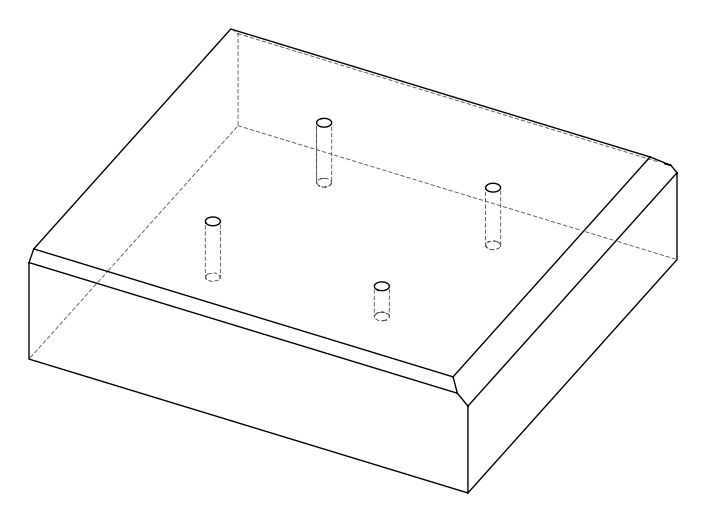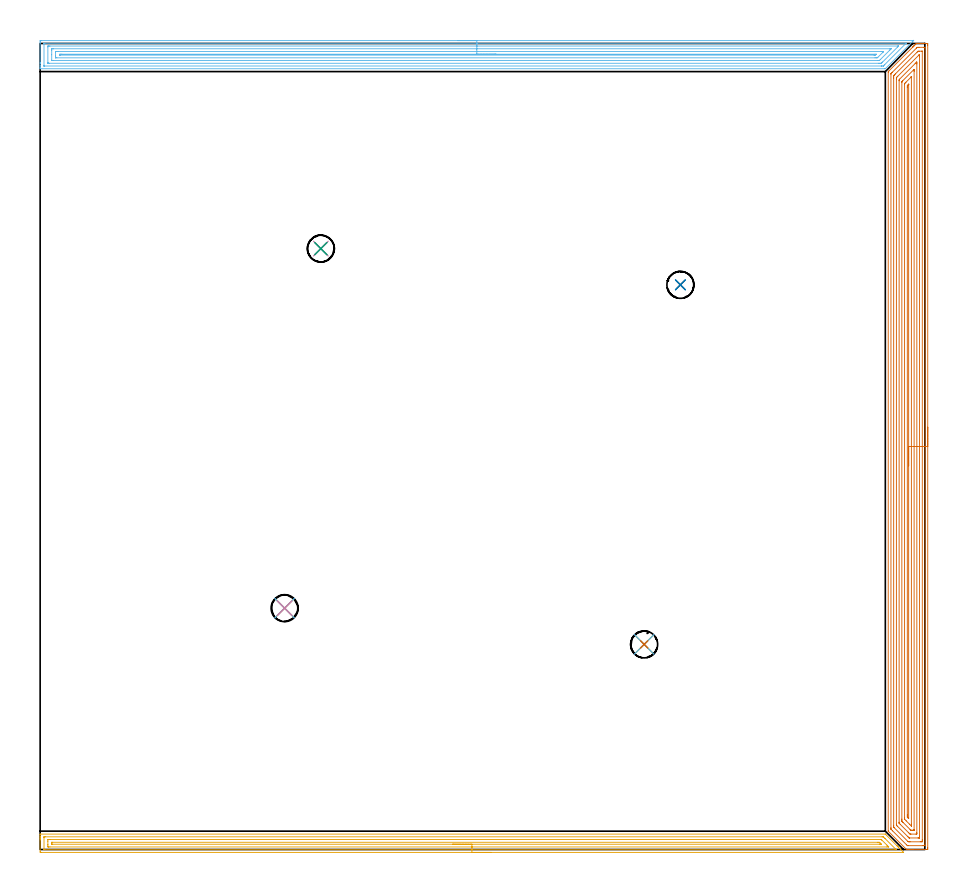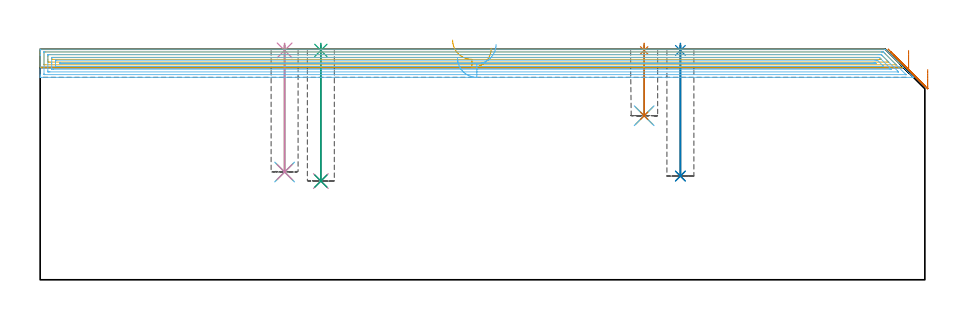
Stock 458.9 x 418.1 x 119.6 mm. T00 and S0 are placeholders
(PLAN: 19 operations, 10 tool changes, 65.5 min)
(1 SPOT_DRILL | STEP1POCKET | NXT0321_9005460120000 | 0.03 min | 2 mm3)
(2 SPOT_DRILL_1 | STEP1POCKET_1 | NXT0321_9005460120000 | 0.03 min | 3 mm3)
(3 SPOT_DRILL_2 | STEP1POCKET_2 | NXT0321_9005460120000 | 0.03 min | 2 mm3)
(4 SPOT_DRILL_3 | STEP1POCKET_3 | NXT0321_9005460120000 | 0.03 min | 4 mm3)
(5 DRILL_BLIND_HOLE_INTO_CENTER | STEP1POCKET | UGT0301_480 | 0.15 min | 1842 mm3)
(6 DRILL_TO_ENLARGE_BLIND_HOLE | STEP1POCKET | UGT0301_374 | 0.15 min | 2717 mm3)
(7 DRILL_BLIND_HOLE_INTO_CENTER_1 | STEP1POCKET_1 | UGT0301_480 | 0.27 min | 3607 mm3)
(8 DRILL_TO_ENLARGE_BLIND_HOLE_1 | STEP1POCKET_1 | UGT0301_374 | 0.27 min | 5092 mm3)
(9 DRILL_BLIND_HOLE_INTO_CENTER_2 | STEP1POCKET_2 | UGT0301_480 | 0.28 min | 3751 mm3)
(10 DRILL_TO_ENLARGE_BLIND_HOLE_2 | STEP1POCKET_2 | UGT0301_374 | 0.28 min | 5292 mm3)
(11 DRILL_BLIND_HOLE_INTO_CENTER_3 | STEP1POCKET_3 | UGT0301_480 | 0.26 min | 3488 mm3)
(12 DRILL_TO_ENLARGE_BLIND_HOLE_3 | STEP1POCKET_3 | UGT0301_374 | 0.26 min | 4933 mm3)
(13 BORE_BLIND_HOLE | STEP1POCKET | UGT0332_064 | 0.15 min | 732 mm3)
(14 BORE_BLIND_HOLE_1 | STEP1POCKET_1 | UGT0332_064 | 0.27 min | 1396 mm3)
(15 BORE_BLIND_HOLE_2 | STEP1POCKET_2 | UGT0332_064 | 0.28 min | 1437 mm3)
(16 BORE_BLIND_HOLE_3 | STEP1POCKET_3 | UGT0332_064 | 0.26 min | 1350 mm3)
(17 AREA_MILL | FG_CHAMFER_SURFACE | UGT0205_001 | 14.38 min | 20467 mm3)
(18 AREA_MILL_1 | FG_CHAMFER_SURFACE_1 | UGT0205_001 | 21.59 min | 48762 mm3)
(19 AREA_MILL_2 | FG_CHAMFER_SURFACE_2 | UGT0205_001 | 26.52 min | 85783 mm3)
(TOOL NXT0321_9005460120000 | NC Spot Drill, 142deg, 12mm, Carbide, Uncoated | D12 PA142 FL30 Z2)
(TOOL UGT0301_480 | Carbide Drill 8.5 mm | D8.5 PA118 FL75 Z2)
(TOOL UGT0301_374 | Twist Drill Flat Bottom 13 mm | D13 PA180 FL101 Z2)
(TOOL UGT0332_064 | 14 mm Boring Bar Slip Fit | D14)
(TOOL UGT0205_001 | Chamfer Mill 20 x 3 x 45 deg. | D20 FL50 Z2)
(OP 1 SPOT_DRILL)
G17 G21 G94 G90
T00 M6
G54
G17 G0 G90 X313.3 Y106.4 S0 M3
G43 Z129.6 H0
G94 G81 G98 Z118.989 F250. R122.6
G80
M5
M2
(OP 2 SPOT_DRILL_1)
G17 G21 G94 G90
T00 M6
G54
G17 G0 G90 X332.1 Y292.9 S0 M3
G43 Z129.6 H0
G94 G81 G98 Z118.989 F250. R122.6
G80
M5
M2
(OP 3 SPOT_DRILL_2)
G17 G21 G94 G90
T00 M6
G54
G17 G0 G90 X145.6 Y311.7 S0 M3
G43 Z129.6 H0
G94 G81 G98 Z118.989 F250. R122.6
G80
M5
M2
(OP 4 SPOT_DRILL_3)
G17 G21 G94 G90
T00 M6
G54
G17 G0 G90 X126.8 Y125.2 S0 M3
G43 Z129.6 H0
G94 G81 G98 Z118.989 F250. R122.6
G80
M5
M2
(OP 5 DRILL_BLIND_HOLE_INTO_CENTER)
G17 G21 G94 G90
T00 M6
G54
G17 G0 G90 X313.3 Y106.4 S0 M3
G43 Z129.6 H0
G94 G81 G98 Z85.1 F250. R121.6
G80
M5
M2
(OP 6 DRILL_TO_ENLARGE_BLIND_HOLE)
G17 G21 G94 G90
T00 M6
G54
G17 G0 G90 X313.3 Y106.4 S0 M3
G43 Z129.6 H0
G94 G73 G98 Z85.1 F250. Q11.5 R121.6
G80
M5
M2
(OP 7 DRILL_BLIND_HOLE_INTO_CENTER_1)
G17 G21 G94 G90
T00 M6
G54
G17 G0 G90 X332.1 Y292.9 S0 M3
G43 Z129.6 H0
G94 G81 G98 Z53.8 F250. R121.6
G80
M5
M2
(OP 8 DRILL_TO_ENLARGE_BLIND_HOLE_1)
G17 G21 G94 G90
T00 M6
G54
G17 G0 G90 X332.1 Y292.9 S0 M3
G43 Z129.6 H0
G94 G73 G98 Z53.8 F250. Q10.967 R121.6
G80
M5
M2
(OP 9 DRILL_BLIND_HOLE_INTO_CENTER_2)
G17 G21 G94 G90
T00 M6
G54
G17 G0 G90 X145.6 Y311.7 S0 M3
G43 Z129.6 H0
G94 G81 G98 Z51.2 F250. R121.6
G80
M5
M2
(OP 10 DRILL_TO_ENLARGE_BLIND_HOLE_2)
G17 G21 G94 G90
T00 M6
G54
G17 G0 G90 X145.6 Y311.7 S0 M3
G43 Z129.6 H0
G94 G73 G98 Z51.2 F250. Q11.4 R121.6
G80
M5
M2
(OP 11 DRILL_BLIND_HOLE_INTO_CENTER_3)
G17 G21 G94 G90
T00 M6
G54
G17 G0 G90 X126.8 Y125.2 S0 M3
G43 Z129.6 H0
G94 G81 G98 Z55.9 F250. R121.6
G80
M5
M2
(OP 12 DRILL_TO_ENLARGE_BLIND_HOLE_3)
G17 G21 G94 G90
T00 M6
G54
G17 G0 G90 X126.8 Y125.2 S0 M3
G43 Z129.6 H0
G94 G73 G98 Z55.9 F250. Q12.74 R121.6
G80
M5
M2
(OP 13 BORE_BLIND_HOLE)
G17 G21 G94 G90
T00 M6
G54
G17 G0 G90 X313.3 Y106.4 S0 M3
G43 Z129.6 H0
G94 G85 G98 Z85.1 F250. R121.6
G80
M5
M2
(OP 14 BORE_BLIND_HOLE_1)
G17 G21 G94 G90
T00 M6
G54
G17 G0 G90 X332.1 Y292.9 S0 M3
G43 Z129.6 H0
G94 G85 G98 Z53.8 F250. R121.6
G80
M5
M2
(OP 15 BORE_BLIND_HOLE_2)
G17 G21 G94 G90
T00 M6
G54
G17 G0 G90 X145.6 Y311.7 S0 M3
G43 Z129.6 H0
G94 G85 G98 Z51.2 F250. R121.6
G80
M5
M2
(OP 16 BORE_BLIND_HOLE_3)
G17 G21 G94 G90
T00 M6
G54
G17 G0 G90 X126.8 Y125.2 S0 M3
G43 Z129.6 H0
G94 G85 G98 Z55.9 F250. R121.6
G80
M5
M2
(OP 17 AREA_MILL)
G17 G21 G94 G90
T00 M6
G54
G17 G0 G90 X233.95 Y-1.5 S1061 M3
G43 Z129.6 H0
Z120.1
G94 G1 X233.912 Z119.228 F250.
X233.798 Z118.364
X233.609 Z117.512
X233.347 Z116.68
X233.013 Z115.874
X232.61 Z115.1
X232.142 Z114.364
X231.61 Z113.672
X231.021 Z113.029
X230.378 Z112.44
X229.686 Z111.908
X228.95 Z111.44
X228.176 Z111.037
X227.37 Z110.703
X226.538 Z110.441
X225.686 Z110.252
X224.822 Z110.138
X223.95 Z110.1
X0.618
X0.243 Y-1.496 Z110.102
X0.01 Y-1.493 Z110.105
X0. Y-1.129 Z110.469
Y5.001 Z116.596
Y5.542 Z117.139
Y5.877 Z117.473
Y6.418 Z118.014
Y6.753 Z118.348
Y7.716 Z119.315
X0.003 Y7.86 Z119.453
X0.01 Y7.998 Z119.589
X0.171 Y8. Z119.6
X438.349
X438.395 Y7.995 Z119.591
X438.425 Y7.973 Z119.57
X438.652 Y7.748 Z119.348
X444.466 Y1.936 Z113.532
X444.602 Y1.799 Z113.397
X444.762 Y1.639 Z113.237
X444.904 Y1.499 Z113.094
X445.049 Y1.352 Z112.95
X445.191 Y1.21 Z112.807
X445.342 Y1.061 Z112.656
X445.828 Y0.573 Z112.172
X446.091 Y0.31 Z111.908
X446.217 Y0.185 Z111.781
X446.56 Y-0.16 Z111.44
X447.787 Y-1.387 Z110.212
X447.878 Y-1.481 Z110.117
X447.883 Y-1.495 Z110.103
X447.878 Y-1.499 Z110.099
X223.95 Y-1.5 Z110.1
Y-0.086 Z111.514
X2.404 Y-0.085 Z111.515
X2.232 Y-0.084 Z111.516
X2.053 Y-0.08 Z111.52
X2.015 Y-0.079 Z111.521
X2.009 Y-0.056 Z111.544
X2.005 Y-0.025 Z111.575
X2.001 Y0.143 Z111.743
X2. Y6.273 Z117.873
X2.002 Y6.406 Z118.006
X2.006 Y6.511 Z118.111
X2.01 Y6.576 Z118.176
X2.044 Y6.579 Z118.179
X2.404 Y6.584 Z118.184
X2.576 Y6.585 Z118.185
X436.733
X437.094 Y6.583 Z118.183
X437.275 Y6.581 Z118.181
X437.36 Y6.578 Z118.178
X437.456 Y6.489 Z118.089
X438.073 Y5.877 Z117.477
X438.349 Y5.601 Z117.201
X443.709 Y0.24 Z111.84
X443.963 Y-0.021 Z111.579
X444.014 Y-0.075 Z111.525
X443.929 Y-0.079 Z111.521
X443.709 Y-0.083 Z111.517
X443.538 Y-0.085 Z111.515
X223.95 Y-0.086 Z111.514
Y1.328 Z112.928
X5.084 Y1.329 Z112.929
X4.363 Y1.33 Z112.93
X4.191 Y1.332 Z112.932
X4.027 Y1.335 Z112.935
X4.01 Y1.499 Z113.099
X4.004 Y1.682 Z113.282
X4. Y2.374 Z113.974
Y2.561 Z114.161
X4.001 Y4.312 Z115.912
X4.01 Y5.001 Z116.601
X4.025 Y5.164 Z116.764
X5.084 Y5.171 Z116.771
X435.842
X436.189 Y5.168 Z116.768
X436.288 Y5.165 Z116.765
X436.329 Y5.161 Z116.761
X436.341 Y5.151 Z116.751
X436.395 Y5.102 Z116.702
X436.499 Y5.001 Z116.601
X436.562 Y4.939 Z116.539
X439.242 Y2.259 Z113.859
X439.999 Y1.499 Z113.099
X440.136 Y1.357 Z112.957
X440.144 Y1.334 Z112.934
X439.242 Y1.329 Z112.929
X223.95 Y1.328 Z112.928
Y2.743 Z114.343
X6.495
X6.14 Y2.744 Z114.344
X6.081 Y2.746 Z114.346
X6.025 Y2.749 Z114.349
X6.01 Y2.827 Z114.427
X6. Y3.228 Z114.828
Y3.25 Z114.85
X6.003 Y3.677 Z115.277
X6.006 Y3.73 Z115.33
X6.01 Y3.75 Z115.35
X6.044 Y3.752 Z115.352
X6.181 Y3.756 Z115.356
X6.354 Y3.757 Z115.357
X434.258
X434.776 Y3.756 Z115.356
X435.155 Y3.754 Z115.354
X435.276 Y3.75 Z115.35
X435.525 Y3.518 Z115.118
X435.669 Y3.381 Z114.981
X435.801 Y3.25 Z114.85
X435.928 Y3.122 Z114.722
X436.164 Y2.879 Z114.479
X436.288 Y2.748 Z114.348
X436.26 Y2.746 Z114.346
X436.185 Y2.744 Z114.344
X435.669 Y2.743 Z114.343
X435.293
X223.95
X223.078 Z114.381
X222.214 Z114.495
X221.362 Z114.683
X220.53 Z114.946
X219.724 Z115.28
X218.95 Z115.682
X218.214 Z116.151
X217.522 Z116.682
X216.879 Z117.272
X216.29 Z117.915
X215.758 Z118.607
X215.29 Z119.343
X214.887 Z120.116
X214.553 Z120.922
X214.291 Z121.754
X214.102 Z122.606
X213.988 Z123.471
X213.95 Z124.343
G0 Z129.6
M5
M2
(OP 18 AREA_MILL_1)
G17 G21 G94 G90
T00 M6
G54
G17 G0 G90 X216.5 Y419.6 S1061 M3
G43 Z129.6 H0
Z115.
G94 G1 X216.538 Z114.128 F250.
X216.652 Z113.263
X216.841 Z112.412
X217.103 Z111.58
X217.437 Z110.774
X217.84 Z110.
X218.309 Z109.264
X218.84 Z108.572
X219.429 Z107.929
X220.072 Z107.34
X220.764 Z106.808
X221.5 Z106.34
X222.274 Z105.937
X223.08 Z105.603
X223.912 Z105.341
X224.764 Z105.152
X225.628 Z105.038
X226.5 Z105.
X452.9
X452.984 Y419.595 Z105.003
X452.985
X452.984 Y419.583 Z105.014
X452.408 Y419.008 Z105.592
X438.53 Y405.131 Z119.468
X438.395 Y405.004 Z119.59
X438.104 Y405. Z119.6
X0.164
X0.01 Y405.002 Z119.588
X0.007 Y405.056 Z119.535
X0. Y405.447 Z119.153
Y405.841 Z118.758
Y406.499 Z118.096
Y407.72 Z116.877
Y408.284 Z116.311
Y418.383 Z106.214
X0.002 Y418.994 Z105.603
X0.006 Y419.593 Z105.005
X0.009 Y419.595 Z105.002
X0.611 Y419.6 Z105.
X226.5
Y418.186 Z106.414
X448.902 Y418.185 Z106.415
X449.071 Y418.183 Z106.417
X449.117 Y418.18 Z106.42
X449.119 Y418.179 Z106.421
X449.117 Y418.173 Z106.427
X449.089 Y418.141 Z106.459
X449.051 Y418.101 Z106.499
X448.935 Y417.984 Z106.616
X438.104 Y407.153 Z117.447
X437.775 Y406.827 Z117.773
X437.441 Y406.499 Z118.101
X437.364 Y406.426 Z118.174
X437.29 Y406.42 Z118.18
X437.211 Y406.418 Z118.182
X436.402 Y406.414 Z118.186
X436.318
X2.312 Y406.415 Z118.185
X2.143 Y406.417 Z118.183
X2.031 Y406.42 Z118.18
X2.008 Y406.423 Z118.177
X2.005 Y406.427 Z118.173
X2.002 Y406.442 Z118.158
X2.001 Y406.499 Z118.101
X2. Y417.605 Z106.995
X2.003 Y418.101 Z106.499
X2.005 Y418.151 Z106.449
X2.009 Y418.173 Z106.427
X2.015 Y418.179 Z106.421
X2.059 Y418.181 Z106.419
X2.228 Y418.185 Z106.415
X2.312 Y418.186 Z106.414
X2.397
X226.5
Y416.772 Z107.828
X444.792 Y416.771 Z107.829
X444.984 Y416.769 Z107.831
X445.246 Y416.765 Z107.835
X445.247 Y416.755 Z107.845
X445.246 Y416.747 Z107.853
X445.032 Y416.531 Z108.069
X444.817 Y416.316 Z108.284
X436.998 Y408.497 Z116.103
X436.783 Y408.284 Z116.316
X436.547 Y408.055 Z116.545
X436.318 Y407.835 Z116.765
X435.878 Y407.831 Z116.769
X435.425 Y407.829 Z116.771
X434.988
X4.638
X4.182 Y407.831 Z116.769
X4.032 Y407.833 Z116.767
X4.014 Y407.835 Z116.765
X4.008 Y407.883 Z116.717
X4.003 Y407.98 Z116.62
X4.001 Y408.102 Z116.498
X4. Y408.284 Z116.316
X4.001 Y416.316 Z108.284
X4.002 Y416.497 Z108.103
X4.01 Y416.68 Z107.92
X4.021 Y416.765 Z107.835
X4.069 Y416.767 Z107.833
X4.182 Y416.77 Z107.83
X4.62 Y416.771 Z107.829
X5.075 Y416.772 Z107.828
X226.5
Y415.357 Z109.243
X440.849
X441.151 Y415.356 Z109.244
X441.303 Y415.354 Z109.246
X441.377 Y415.351 Z109.249
X441.389 Y415.349 Z109.251
X441.382 Y415.34 Z109.26
X441.128 Y415.078 Z109.522
X440.981 Y414.93 Z109.67
X440.782 Y414.731 Z109.869
X435.773 Y409.721 Z114.879
X435.425 Y409.376 Z115.224
X435.322 Y409.279 Z115.321
X435.295 Y409.256 Z115.344
X435.254 Y409.25 Z115.35
X435.152 Y409.247 Z115.353
X434.945 Y409.244 Z115.356
X434.532 Y409.243 Z115.357
X6.794
X6.031 Y409.248 Z115.352
X6.014 Y409.249 Z115.351
X6.01 Y409.264 Z115.336
X6.005 Y409.314 Z115.286
X6.002 Y409.417 Z115.183
X6. Y412.268 Z112.332
Y414.499 Z110.101
Y414.962 Z109.638
X6.002 Y415.177 Z109.423
X6.005 Y415.284 Z109.316
X6.01 Y415.337 Z109.263
X6.016 Y415.351 Z109.249
X6.039 Y415.352 Z109.248
X6.861 Y415.357 Z109.243
X6.927
X226.5
Y413.943 Z110.657
X436.318
X436.908 Y413.942 Z110.658
X437.211 Y413.94 Z110.66
X437.497 Y413.936 Z110.664
X437.239 Y413.639 Z110.961
X437.226 Y413.624 Z110.976
X434.532 Y410.931 Z113.669
X434.352 Y410.762 Z113.838
X434.233 Y410.664 Z113.936
X433.941 Y410.66 Z113.94
X433.639 Y410.658 Z113.942
X433.051 Y410.657 Z113.943
X8.647 Y410.658 Z113.942
X8.054 Y410.661 Z113.939
X8.021 Y410.664 Z113.936
X8.01 Y410.671 Z113.929
X8.004 Y410.711 Z113.889
X8.001 Y410.961 Z113.639
X8. Y411.607 Z112.993
X8.001 Y413.8 Z110.8
X8.003 Y413.881 Z110.719
X8.007 Y413.921 Z110.679
X8.009 Y413.935 Z110.665
X8.039 Y413.936 Z110.664
X8.344 Y413.941 Z110.659
X8.647 Y413.943 Z110.657
X9.235
X226.5
Y412.529 Z112.071
X432.965 Y412.528 Z112.072
X433.56 Y412.523 Z112.077
X433.639 Y412.522 Z112.078
X433.641 Y412.5 Z112.1
X433.639 Y412.491 Z112.109
X433.317 Y412.176 Z112.424
X433.2 Y412.078 Z112.522
X432.747 Y412.073 Z112.527
X432.529 Y412.072 Z112.528
X10.432
X10.212 Y412.074 Z112.526
X10.068 Y412.078 Z112.522
X10.01 Y412.084 Z112.516
X10.008 Y412.117 Z112.483
X10.004 Y412.282 Z112.318
X10.01 Y412.509 Z112.091
X10.432 Y412.522 Z112.078
X10.652 Y412.526 Z112.074
X11.108 Y412.528 Z112.072
X11.325 Y412.529 Z112.071
X226.5
X227.372 Z112.109
X228.237 Z112.223
X229.088 Z112.412
X229.92 Z112.674
X230.726 Z113.008
X231.5 Z113.411
X232.236 Z113.88
X232.928 Z114.411
X233.571 Z115.
X234.16 Z115.643
X234.692 Z116.335
X235.16 Z117.071
X235.563 Z117.845
X235.897 Z118.651
X236.159 Z119.483
X236.348 Z120.335
X236.462 Z121.2
X236.5 Z122.071
G0 Z129.6
M5
M2
(OP 19 AREA_MILL_2)
G17 G21 G94 G90
T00 M6
G54
G17 G0 G90 X460.4 Y219.05 S1061 M3
G43 Z129.6 H0
Z109.1
G94 G1 Y219.012 Z108.228 F250.
Y218.898 Z107.364
Y218.709 Z106.512
Y218.447 Z105.68
Y218.113 Z104.874
Y217.71 Z104.1
Y217.241 Z103.364
Y216.71 Z102.672
Y216.121 Z102.029
Y215.478 Z101.44
Y214.786 Z100.908
Y214.05 Z100.44
Y213.276 Z100.037
Y212.47 Z99.703
Y211.638 Z99.441
Y210.786 Z99.252
Y209.922 Z99.138
Y209.05 Z99.1
Y0.988
X460.399 Y0.609 Z99.101
X460.394 Y0.102 Z99.104
X460.392 Y0.008 Z99.106
X459.891 Y0. Z99.606
X452.807 Z106.688
X452.243 Z107.254
X451.921 Z107.575
X451.358 Z108.139
X451.036 Z108.46
X450.392 Z109.108
X449.908 Z109.591
X449.632 Z109.863
X449.528 Y0.001 Z109.968
X449.39 Y0.01 Z110.107
X449.337 Y0.062 Z110.161
X449.264 Y0.135 Z110.234
X439.982 Y9.418 Z119.518
X439.914 Y9.488 Z119.584
X439.906 Y9.505 Z119.592
X439.9 Y9.535 Z119.6
Y403.208
X439.906 Y403.504 Z119.591
X440.017 Y403.617 Z119.48
X440.213 Y403.814 Z119.285
X452.512 Y416.113 Z106.985
X452.618 Y416.218 Z106.882
X452.701 Y416.301 Z106.799
X452.807 Y416.408 Z106.689
X452.911 Y416.511 Z106.589
X452.999 Y416.599 Z106.501
X453.102 Y416.704 Z106.394
X453.204 Y416.804 Z106.296
X453.296 Y416.896 Z106.203
X453.397 Y416.999 Z106.099
X453.496 Y417.096 Z106.003
X453.594 Y417.194 Z105.906
X453.692 Y417.294 Z105.804
X454.135 Y417.735 Z105.364
X454.299 Y417.899 Z105.2
X454.488 Y418.086 Z105.01
X454.506 Y418.099 Z104.992
X454.739 Y418.1 Z104.761
X455.705 Z103.795
X456.349 Z103.147
X457.556 Z101.941
X458.12 Z101.375
X458.724 Z100.772
X459.006 Z100.49
X459.609 Z99.887
X459.891 Y418.097 Z99.605
X460.391 Y418.091 Z99.105
X460.394 Y417.998 Z99.103
X460.398 Y417.491 Z99.102
X460.4 Y416.978 Z99.1
Y209.05
X458.986 Z100.514
Y2.394
X458.984 Y2.176 Z100.516
X458.981 Y2.067 Z100.519
X458.979 Y2.021 Z100.521
X458.901 Y2.01 Z100.599
X458.509 Y2.002 Z100.991
X458.12 Y2.001 Z101.38
X457.625 Y2. Z101.875
X450.15 Y2.001 Z109.35
X450.02 Y2.003 Z109.48
X449.916 Y2.007 Z109.584
X449.85 Y2.012 Z109.65
X449.807 Y2.052 Z109.693
X449.457 Y2.394 Z110.043
X442.18 Y9.67 Z117.32
X441.428 Y10.428 Z118.072
X441.321 Y10.542 Z118.179
X441.319 Y10.647 Z118.181
X441.316 Y10.865 Z118.184
X441.314 Y11.301 Z118.186
X441.315 Y402.295 Z118.185
Y402.316
X441.321 Y402.423 Z118.179
X441.333 Y402.471 Z118.167
X441.373 Y402.514 Z118.127
X441.506 Y402.654 Z117.994
X441.675 Y402.825 Z117.825
X442.058 Y403.208 Z117.442
X454.578 Y415.728 Z104.922
X454.869 Y416.011 Z104.631
X454.951 Y416.09 Z104.549
X455.077 Y416.096 Z104.423
X455.463 Y416.099 Z104.037
X455.958 Y416.1 Z103.542
X458.12 Z101.38
X458.615 Z100.885
X458.856 Y416.097 Z100.644
X458.96 Y416.092 Z100.54
X458.976 Y416.09 Z100.524
X458.979 Y416.076 Z100.521
X458.982 Y416.028 Z100.518
X458.985 Y415.928 Z100.515
X458.986 Y415.726 Z100.514
Y209.05
X457.572 Z101.928
X457.571 Y5.072 Z101.929
X457.57 Y4.733 Z101.93
X457.566 Y4.179 Z101.934
X457.565 Y4.019 Z101.935
X457.406 Y4.006 Z102.094
X457.234 Y4.003 Z102.266
X456.527 Y4. Z102.973
X451.213 Y4.001 Z108.287
X451.036 Y4.002 Z108.464
X450.318 Y4.01 Z109.182
X450.15 Y4.153 Z109.35
X450.121 Y4.179 Z109.379
X442.979 Y11.321 Z116.521
X442.892 Y11.414 Z116.608
X442.735 Y11.581 Z116.765
X442.733 Y11.656 Z116.767
X442.73 Y12.214 Z116.77
X442.729 Y12.553 Z116.771
Y399.977
Y400.53
X442.731 Y400.868 Z116.769
X442.736 Y401.423 Z116.764
X442.898 Y401.592 Z116.602
X443.066 Y401.764 Z116.434
X443.339 Y402.04 Z116.161
X443.615 Y402.316 Z115.885
X454.898 Y413.598 Z104.602
X455.222 Y413.921 Z104.278
X455.346 Y414.039 Z104.154
X455.385 Y414.074 Z104.115
X455.463 Y414.09 Z104.037
X456.172 Y414.099 Z103.328
X457.234 Z102.266
X457.412 Y414.097 Z102.088
X457.531 Y414.092 Z101.969
X457.566 Y414.089 Z101.934
X457.567 Y414.074 Z101.933
X457.569 Y414.034 Z101.931
X457.571 Y413.921 Z101.929
X457.572 Y209.05 Z101.928
X456.157 Z103.343
Y6.857
X456.154 Y6.161 Z103.346
X456.151 Y6.059 Z103.349
X456.148 Y6.01 Z103.352
X456.101 Y6.008 Z103.399
X455.889 Y6.004 Z103.611
X455.463 Y6. Z104.037
X455.428 Z104.072
X451. Z108.5
X450.788 Y6.008 Z108.712
X450.763 Y6.01 Z108.737
X450.709 Y6.052 Z108.791
X450.575 Y6.18 Z108.925
X450.406 Y6.345 Z109.094
X450.15 Y6.599 Z109.35
X449.891 Y6.857 Z109.609
X444.537 Y12.214 Z114.963
X444.232 Y12.526 Z115.268
X444.149 Y12.613 Z115.351
X444.147 Y12.651 Z115.353
X444.145 Y12.738 Z115.355
X444.143 Y12.913 Z115.357
Y13.106
Y399.638
X444.148 Y400.332 Z115.352
X444.15 Y400.381 Z115.35
X444.174 Y400.413 Z115.326
X444.283 Y400.53 Z115.217
X444.559 Y400.81 Z114.941
X444.837 Y401.088 Z114.663
X455.674 Y411.923 Z103.826
X455.753 Y412. Z103.747
X455.817 Y412.057 Z103.683
X455.858 Y412.09 Z103.642
X455.907 Y412.091 Z103.593
X456.11 Y412.09 Z103.39
X456.151 Y412.083 Z103.349
X456.153 Y412.021 Z103.347
X456.155 Y411.934 Z103.345
X456.157 Y411.436 Z103.343
Y411.243
Y209.05
X454.743 Z104.757
Y8.643
X454.742 Y8.477 Z104.758
X454.739 Y8.31 Z104.761
X454.73 Y8.01 Z104.77
X454.578 Y8.005 Z104.922
X454.329 Y8.001 Z105.171
X451.672 Z107.828
X451.355 Y8.008 Z108.145
X451.196 Y8.014 Z108.304
X451.036 Y8.169 Z108.464
X450.556 Y8.643 Z108.944
X446.092 Y13.106 Z113.408
X445.722 Y13.479 Z113.778
X445.595 Y13.611 Z113.905
X445.567 Y13.644 Z113.933
X445.562 Y13.722 Z113.938
X445.559 Y13.832 Z113.941
X445.557 Y13.999 Z113.943
Y14.166
Y398.745
X445.558 Y398.91 Z113.942
X445.563 Y399.078 Z113.937
X445.574 Y399.364 Z113.926
X445.722 Y399.522 Z113.778
X445.779 Y399.58 Z113.721
X453.87 Y407.672 Z105.63
X454.226 Y408.026 Z105.274
X454.578 Y408.373 Z104.922
X454.676 Y408.466 Z104.824
X454.736 Y408.433 Z104.764
X454.739 Y408.402 Z104.761
X454.743 Y407.672 Z104.757
Y407.505
Y209.05
X453.329 Z106.171
X453.328 Y10.428 Z106.172
X453.326 Y10.165 Z106.174
X453.324 Y10.034 Z106.176
X453.322 Y10.01 Z106.178
X453.292 Y10.007 Z106.208
X453.23 Y10.002 Z106.27
X452.807 Y10. Z106.693
X452.346 Z107.154
X451.921 Y10.003 Z107.579
X451.78 Y10.006 Z107.72
X451.668 Y10.01 Z107.832
X451.575 Y10.084 Z107.925
X451.221 Y10.428 Z108.279
X447.649 Y13.999 Z111.851
X447.493 Y14.154 Z112.007
X447.127 Y14.523 Z112.373
X447.036 Y14.618 Z112.464
X446.993 Y14.667 Z112.507
X446.978 Y14.69 Z112.522
X446.976 Y14.717 Z112.524
X446.974 Y14.892 Z112.526
X446.971 Y15.418 Z112.529
Y15.784
X446.972 Y397.852 Z112.528
X446.973 Y398.116 Z112.527
X446.976 Y398.247 Z112.524
X446.978 Y398.309 Z112.522
X447.004 Y398.345 Z112.496
X447.393 Y398.745 Z112.107
X447.443 Y398.796 Z112.057
X453.223 Y404.574 Z106.277
X453.271 Y404.62 Z106.229
X453.301 Y404.646 Z106.199
X453.318 Y404.659 Z106.182
X453.322 Y404.647 Z106.178
X453.325 Y404.581 Z106.175
X453.328 Y404.469 Z106.172
X453.329 Y404.101 Z106.171
Y403.575
Y209.05
X451.915 Z107.585
Y13.113
X451.912 Y12.223 Z107.588
X451.909 Y12.214 Z107.591
X451.899 Y12.21 Z107.601
X451.888 Y12.214 Z107.612
X451.036 Y13.062 Z108.464
X450.991 Y13.106 Z108.509
X449.208 Y14.892 Z110.292
X448.389 Y15.774 Z111.111
X448.387 Y15.784 Z111.113
X448.385 Y16.671 Z111.115
Y396.96
X448.391 Y397.181 Z111.109
X448.395 Y397.286 Z111.105
X448.464 Y397.359 Z111.036
X448.665 Y397.564 Z110.835
X448.95 Y397.852 Z110.55
X449.108 Y398.011 Z110.392
X451.775 Y400.678 Z107.725
X451.859 Y400.762 Z107.641
X451.882 Y400.783 Z107.618
X451.905 Y400.801 Z107.595
X451.908 Z107.592
X451.91 Y400.791 Z107.59
X451.913 Y400.741 Z107.587
X451.915 Y400.537 Z107.585
Y209.05
X450.5 Z109.
Y16.324
X450.499 Y16.206 Z109.001
X450.496 Y16.112 Z109.004
X450.494 Y16.067 Z109.006
X450.43 Y16.129 Z109.07
X450.15 Y16.407 Z109.35
X449.889 Y16.677 Z109.611
X449.808 Y16.77 Z109.692
X449.805 Y16.854 Z109.695
X449.802 Y17.028 Z109.698
X449.8 Y17.57 Z109.7
Y17.923
Y395.174
X449.801 Y395.526 Z109.699
X449.805 Y396.067 Z109.695
X449.807 Y396.239 Z109.693
X449.889 Y396.33 Z109.611
X450.15 Y396.6 Z109.35
X450.328 Y396.781 Z109.172
X450.39 Y396.843 Z109.11
X450.475 Y396.925 Z109.025
X450.493 Y396.94 Z109.007
X450.495 Y396.939 Z109.005
X450.497 Y396.933 Z109.003
X450.499 Y396.88 Z109.001
X450.5 Y396.822 Z109.
Y396.731
Y209.05
Y208.178 Z109.038
Y207.313 Z109.151
Y206.462 Z109.34
Y205.63 Z109.603
Y204.824 Z109.936
Y204.05 Z110.339
Y203.314 Z110.808
Y202.622 Z111.339
Y201.979 Z111.928
Y201.39 Z112.572
Y200.858 Z113.264
Y200.39 Z114.
Y199.987 Z114.773
Y199.653 Z115.579
Y199.391 Z116.411
Y199.202 Z117.263
Y199.088 Z118.128
Y199.05 Z119.
G0 Z129.6
M5
M2
